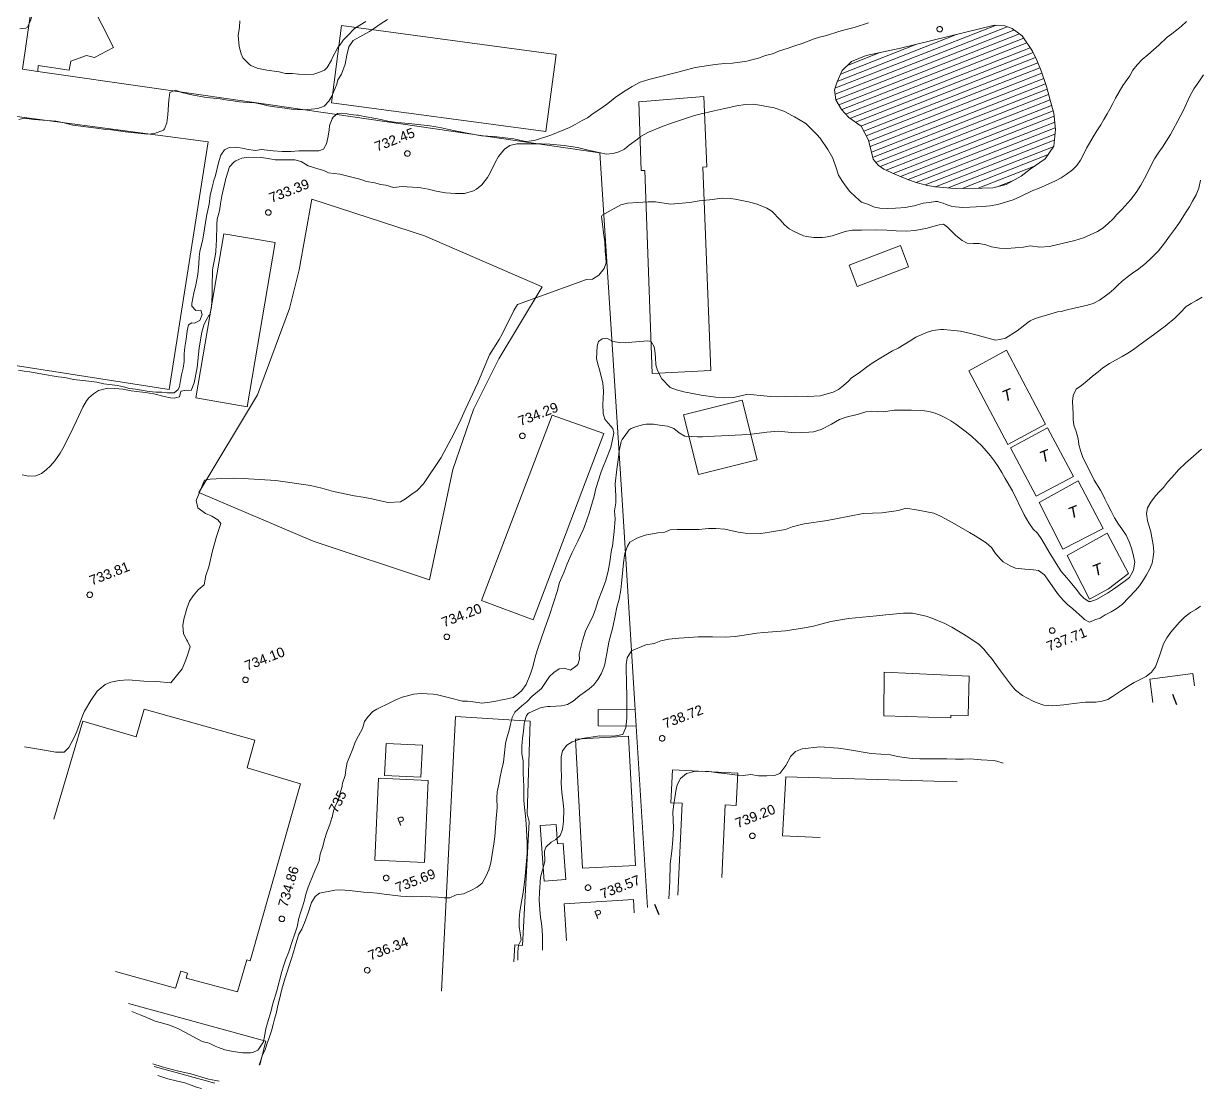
# Model space of a CAD drawing. Header units: millimetres. Extents: x 348 to 2201, y 118 to 1049.
# Drawn here: x 539.3 to 749.7, y 118.2 to 308.9 of the extents above; entities that cross this region are included whole.
import ezdxf
from ezdxf.enums import TextEntityAlignment as Align

# ---------------------------------------------------------------- set-up
doc = ezdxf.new("R2010")
doc.units = ezdxf.units.MM
for name, color, linetype, lineweight in [('206_MURO_E_MURO_ARRIMO', 7, 'Continuous', 18), ('216_EDIF_NOTAVEL', 2, 'Continuous', 18), ('220_PISCINA_TOP', 4, 'Continuous', 18), ('332_LAGO_AFINS_PERENE', 5, 'Continuous', 18), ('336_LAGO_AFINS_TOP', 5, 'Continuous', 18), ('600_CURVA_MESTRA', 14, 'Continuous', 18), ('602_CURVA_MESTRA_TOP', 24, 'Continuous', 18), ('604_CURVA_INTERM', 7, 'Continuous', 18), ('606_PTO_COTADO', 9, 'Continuous', 18), ('624_SEGM_CURVA_MESTRA', 14, 'Continuous', 18)]:
    doc.layers.add(name, color=color, linetype=linetype, lineweight=lineweight)
doc.layers.add('910_COORD_UTM_COR_ALEGRE', color=7, linetype='Continuous')
doc.styles.add('Style-Arial', font='arial.ttf')
doc.styles.add('Style-Arial-I', font='', dxfattribs={"height": 7.5})
doc.styles.get('Style-Arial-I').set_extended_font_data('Arial', italic=True)

# ---------------------------------------------------------------- blocks, each defined once
blk = doc.blocks.new('SP09')
at = {"color": 0, "linetype": 'Continuous'}
blk.add_lwpolyline([(-0.03, -0.51), (-0.14, -0.49), (-0.24, -0.46), (-0.31, -0.42), (-0.35, -0.39), (-0.42, -0.31), (-0.47, -0.24), (-0.51, -0.15), (-0.52, -0.09), (-0.52, 0.03), (-0.51, 0.11), (-0.48, 0.2), (-0.44, 0.27), (-0.4, 0.33), (-0.32, 0.39), (-0.23, 0.44), (-0.15, 0.48), (-0.1, 0.48), (-0.03, 0.48), (0.08, 0.48), (0.19, 0.44), (0.27, 0.4), (0.35, 0.32), (0.41, 0.23), (0.46, 0.11), (0.48, 0.03), (0.48, -0.03), (0.47, -0.08), (0.44, -0.21), (0.38, -0.3), (0.31, -0.38), (0.23, -0.44), (0.1, -0.49), (0.02, -0.51)], close=True, dxfattribs=at)

msp = doc.modelspace()

# ---------------------------------------------------------------- hatches: boundary and pattern name
at = {"layer": '332_LAGO_AFINS_PERENE'}
h = msp.add_hatch(dxfattribs=at)
h.set_pattern_fill('LINE', color=256, scale=8, angle=21.4152, style=0)
h.set_pattern_definition([(21.415220891, (2394678.7934, -7006119.7766), (-0.36512411078, 0.93095885179), [])])
h.paths.add_polyline_path([(722.33, 297.55), (721.4, 300.37), (720.6, 302.3), (719.87, 303.9), (717.97, 306.66), (716.18, 307.93), (714.92, 308.41), (713.05, 308.53), (705, 306.56), (695.96, 304.35), (690.09, 303.13), (687.43, 302.04), (685.76, 300.44), (684.86, 298.44), (684.39, 296.97), (684.67, 295.18), (685.66, 293.47), (686.95, 292.03), (689.19, 290.45), (690.51, 287.95), (691.31, 284.56), (692.21, 283.47), (693.24, 282.77), (695.2, 281.86), (697.64, 280.89), (699.03, 280.4), (700.83, 279.9), (702.34, 279.62), (702.57, 279.6), (705.19, 279.39), (707.44, 279.32), (710.84, 279.39), (712.75, 279.44), (715.14, 280.06), (717.79, 281.55), (719.45, 282.81), (722.09, 284.66), (723.64, 286.92), (723.95, 289.87), (723.68, 292.83), (722.99, 295.13)])

# ---------------------------------------------------------------- linework, layer by layer
at = {"layer": '206_MURO_E_MURO_ARRIMO'}
for points in [[(648.76, 186.01), (646.48, 222.67), (642.4, 285.69), (583.49, 294.29), (541.8, 300.29)], [(650.95, 150.63), (648.94, 183.1)]]:
    msp.add_lwpolyline(points, dxfattribs=at)
at = {"layer": '216_EDIF_NOTAVEL'}
for points in [[(541.13, 314.74), (539.08, 300.68), (541.8, 300.29), (541.9, 301.33), (547.46, 300.48), (547.73, 302.11), (550.51, 303.15), (551.97, 302.75), (555.35, 304.57), (549.09, 316.94), (545.56, 314.87), (545.64, 315.56), (542.24, 315.8), (542, 314.61)], [(596.2, 308.49), (634.61, 303.33), (632.76, 289.53), (594.36, 294.67)], [(649.37, 294.82), (661.05, 295.79), (661.55, 283.17), (660.85, 283.11), (662.28, 246.76), (651.75, 246.22), (650.44, 282.57), (649.82, 282.53)], [(536.3, 292.47), (572.3, 287.67), (565.32, 243.32), (529.72, 248.9)], [(590.85, 277.42), (611.01, 270.84), (632.12, 261.7), (624.32, 248.84), (619.78, 239.75), (616.12, 229.05), (611.94, 209.29), (591.11, 216.22), (570.66, 224.92), (581.16, 242.36), (586.88, 257.83), (588.6, 264.74)], [(575.09, 271.2), (584.29, 269.64), (579.29, 240.27), (570.1, 241.83)], [(687.01, 265.61), (688.45, 261.79), (697.67, 265.28), (696.22, 269.1)], [(657.38, 238.8), (667.86, 241.45), (670.56, 230.75), (660.08, 228.11)], [(633.88, 238.75), (643.15, 235.44), (630.48, 202.09), (621.21, 205.59)], [(693.27, 192.73), (693.21, 184.92), (705.2, 184.58), (705.21, 185.06), (708.32, 184.97), (708.53, 192.05)], [(648.76, 186.01), (648.94, 183.1), (642.09, 183.16), (642.11, 186.07)], [(638.06, 180.78), (639.28, 157.64), (648.79, 158.15), (647.57, 181.28)], [(604.18, 180.01), (603.9, 174.24), (610.39, 173.93), (610.67, 179.71)], [(631.73, 165.29), (634.57, 165.5), (634.81, 162.03), (635.87, 162.11), (636.32, 155.61), (632.42, 155.34)]]:
    msp.add_lwpolyline(points, close=True, dxfattribs=at)
for points in [[(748.81, 190.33), (748.52, 192.51), (740.83, 191.51)], [(740.83, 191.51), (741.37, 187.31)], [(549.9, 183.95), (559.4, 181.2), (560.84, 186.14), (580.65, 180.58), (579.32, 175.61), (588.86, 172.79), (579.82, 141.06), (579.24, 141.24), (577.55, 135.56), (568.38, 137.99), (568.61, 138.86), (567.45, 139.21), (566.49, 136.2), (555.73, 139.18)], [(544.67, 166.46), (549.9, 183.95)], [(614.07, 135.66), (616.58, 184.82), (629.94, 183.99), (629.39, 167.37), (629.74, 165.94), (628.6, 143.82), (627.17, 143.94), (627.03, 140.92)], [(656.35, 152.82), (657.12, 169.28), (655.14, 169.36), (655.41, 175.24)], [(655.41, 175.24), (667.11, 174.7), (666.84, 168.91), (664.86, 169.01), (664.25, 156.02)], [(681.87, 163.17), (675.09, 163.46), (675.69, 173.99)], [(675.69, 173.99), (706.35, 173.1)], [(581.56, 122.48), (582.61, 126.69), (558.06, 133.46)], [(562.64, 122.16), (573.5, 119.21)]]:
    msp.add_lwpolyline(points, dxfattribs=at)
at = {"layer": '220_PISCINA_TOP'}
msp.add_lwpolyline([(611.71, 173.36), (611.04, 158.67), (602.13, 159.08), (602.81, 173.77)], close=True, dxfattribs=at)
for points in [[(636.43, 144.74), (636.02, 151.28), (648.43, 152.06)], [(648.43, 152.06), (648.57, 149.66)]]:
    msp.add_lwpolyline(points, dxfattribs=at)
at = {"layer": '332_LAGO_AFINS_PERENE'}
for points in [[(689.19, 290.45), (690.51, 287.95), (691.31, 284.56), (692.21, 283.47), (693.24, 282.77), (695.2, 281.86), (697.64, 280.89), (699.03, 280.4), (700.83, 279.9), (702.34, 279.62), (702.57, 279.6), (705.19, 279.39), (707.44, 279.32), (710.84, 279.39), (712.75, 279.44), (715.14, 280.06), (717.79, 281.55), (719.45, 282.81), (722.09, 284.66), (723.64, 286.92), (723.95, 289.87), (723.68, 292.83), (722.99, 295.13), (722.33, 297.55), (721.4, 300.37), (720.6, 302.3), (719.87, 303.9), (717.97, 306.66), (716.18, 307.93), (714.92, 308.41), (713.05, 308.53), (705, 306.56), (695.96, 304.35), (690.09, 303.13), (687.43, 302.04), (685.76, 300.44), (684.86, 298.44), (684.39, 296.97), (684.67, 295.18), (685.66, 293.47), (686.95, 292.03)], [(689.19, 290.45), (690.51, 287.95), (691.31, 284.56), (692.21, 283.47), (693.24, 282.77), (695.2, 281.86), (697.64, 280.89), (699.03, 280.4), (700.83, 279.9), (702.34, 279.62), (702.57, 279.6), (705.19, 279.39), (707.44, 279.32), (710.84, 279.39), (712.75, 279.44), (715.14, 280.06), (717.79, 281.55), (719.45, 282.81), (722.09, 284.66), (723.64, 286.92), (723.95, 289.87), (723.68, 292.83), (722.99, 295.13), (722.33, 297.55), (721.4, 300.37), (720.6, 302.3), (719.87, 303.9), (717.97, 306.66), (716.18, 307.93), (714.92, 308.41), (713.05, 308.53), (705, 306.56), (695.96, 304.35), (690.09, 303.13), (687.43, 302.04), (685.76, 300.44), (684.86, 298.44), (684.39, 296.97), (684.67, 295.18), (685.66, 293.47), (686.95, 292.03)], [(708.48, 246.71), (715.44, 233.52), (722.17, 237.15), (715.21, 250.41)], [(708.48, 246.71), (715.44, 233.52), (722.17, 237.15), (715.21, 250.41)], [(715.93, 232.9), (720.51, 224.27), (727.19, 227.8), (722.5, 236.48)], [(715.93, 232.9), (720.51, 224.27), (727.19, 227.8), (722.5, 236.48)], [(721.04, 223.14), (725.26, 214.76), (732.52, 218.44), (728.04, 226.98)], [(721.04, 223.14), (725.26, 214.76), (732.52, 218.44), (728.04, 226.98)], [(726.03, 213.62), (733.22, 217.64), (737.01, 210.38), (733.47, 207.69), (730.03, 205.81)], [(726.03, 213.62), (733.22, 217.64), (737.01, 210.38), (733.47, 207.69), (730.03, 205.81)]]:
    msp.add_lwpolyline(points, close=True, dxfattribs=at)
at = {"layer": '600_CURVA_MESTRA'}
for points, elevation in [([(538.61, 307.89), (539.71, 307.99), (539.92, 308.13), (540.5, 309.35), (540.85, 310.62), (541.17, 312.11), (541.94, 315.3), (542.49, 315.79), (543.87, 316.37), (544.25, 316.5), (545.53, 316.85), (546.53, 317.26), (547.38, 318.08), (547.66, 319.09), (547.5, 319.44), (547.01, 320.87), (546.32, 322.49), (545.69, 324.32), (545.65, 325.44), (545.71, 326.68), (545.77, 326.84)], 730), ([(577.96, 309.32), (577.95, 308.22), (577.71, 306.72), (577.84, 304.71), (578.23, 303.4), (578.54, 302.69), (579.67, 301.56), (579.98, 301.36), (581.09, 300.84), (581.35, 300.77), (582.8, 300.52), (585.02, 300.18), (586.17, 299.92), (587.34, 299.89), (588.48, 299.78), (589.66, 299.72), (591.25, 299.8), (592.12, 300.06), (593.15, 300.5), (593.61, 300.95), (594.37, 302.28), (594.56, 302.77), (595.48, 304.42), (596.16, 305.38), (596.49, 305.88), (597.25, 306.62), (598.51, 307.97), (599.44, 308.57), (600.51, 309.19)], 730), ([(749.9, 280.81), (749.61, 279.36), (749.12, 278.18), (748.51, 277.04), (747.94, 276.04), (747.37, 275.14), (746.03, 273.08), (745.26, 271.99), (744.39, 270.81), (743.48, 269.51), (742.4, 268.14), (741.23, 266.99), (740.1, 265.95), (738.9, 264.97), (737.73, 264.17), (736.79, 263.45), (735.9, 262.72), (735.12, 262.04), (734.41, 261.31), (733.58, 260.57), (732.7, 259.93), (731.86, 259.34), (730.73, 258.72), (729.7, 258.41), (727.09, 257.87), (726.07, 257.62), (724.96, 257.32), (724.33, 257.23), (723.72, 257.06), (720.35, 256.03), (719.43, 255.64), (719, 255.36), (717.1, 253.87), (715.01, 252.55), (714.02, 252.28), (713.25, 252.18), (710.37, 252.96), (708.83, 253.35), (706.93, 253.77), (705.17, 253.98), (703.94, 254.09), (703.41, 254.09), (702.02, 253.9), (701.04, 253.63), (698.94, 252.69), (697.93, 252.07), (696.88, 251.4), (695.81, 250.76), (694.8, 250.27), (692.68, 249.04), (691.34, 248.19), (690.12, 247.33), (688.82, 246.34), (687.48, 245.41), (686.93, 244.85), (686.02, 244.08), (685.13, 243.37), (684.19, 242.85), (681.85, 242.22), (679.64, 242.12), (677.34, 242.16), (675.71, 242.07), (674.23, 242.03), (673, 242.08), (671.11, 242.25), (669.95, 242.39), (668.89, 242.48), (666.37, 241.91), (664.74, 241.85), (663.1, 241.97), (660.55, 242.31), (657.46, 242.91), (656.13, 243.29), (654.97, 243.7), (653.5, 245.23), (652.71, 246.76), (652.45, 247.78), (652.4, 249.1), (652.28, 250.3), (652.12, 250.96), (651.59, 251.92), (651, 252.05), (648.11, 251.81), (647.04, 251.72), (645.96, 251.73), (644.73, 251.92), (643.64, 252.53), (642.81, 252.42), (642.2, 251.94), (641.95, 251.1), (641.86, 249.97), (641.82, 248.84), (642.12, 247.7), (642.48, 246.47), (642.93, 244.47), (643.09, 243.13), (643.02, 241.64), (642.96, 240.78), (643.03, 239.04), (643.31, 238.05), (643.89, 237.29), (644.74, 236.36), (644.9, 235.53), (644.67, 234.38), (644.36, 232.99), (644.27, 232.66), (643.6, 230.97), (642.8, 229.07), (642.6, 228.4), (641.69, 225.64), (641.38, 224.24), (640.49, 221.23), (639.66, 218.83), (639.42, 218.21), (638.47, 216.18), (637.47, 214.14), (636.56, 212.13), (636.03, 210.73), (635.18, 208.77), (634.77, 207.21), (634.25, 205.52), (633.37, 202.79), (632.54, 200.63), (631.31, 196.98), (630.95, 195.87), (630.36, 193.51), (629.99, 192.44), (629.23, 190.57), (628.44, 189.48), (627.84, 188.91), (626.9, 188.2), (625.31, 187.84), (624.94, 187.78), (623.77, 187.54), (622.75, 187.38), (621.28, 187.2), (620.18, 187.36), (618.72, 187.54), (617.86, 187.58), (615.53, 188.17), (613.14, 188.75), (612.6, 188.8), (610.44, 188.94), (609.11, 188.8), (607.02, 188.29), (605.92, 187.8), (603.87, 186.81), (603.57, 186.65), (602.49, 186.13), (601.79, 185.71), (600.95, 184.79), (600.3, 183.89), (599.95, 182.67), (599.23, 181.36), (598.61, 180.19), (598.18, 179.03), (597.64, 177.74), (597.22, 176.6), (596.95, 175.28), (596.86, 174.28), (596.38, 172.91), (596.31, 172.55)], 735)]:
    msp.add_lwpolyline(points, dxfattribs=dict(at, elevation=elevation))
at = {"layer": '600_CURVA_MESTRA', "elevation": 735, "flags": 128}
msp.add_lwpolyline([(594.47, 166.69), (594.06, 165.46), (593.57, 164.12), (593.16, 162.8), (592.86, 161.56), (592.38, 160.16), (592.19, 158.98), (591.23, 156.78), (590.23, 154.25), (589.81, 153.01), (589.55, 151.95), (589.17, 150.74), (588.81, 149.7), (588.52, 148.7), (588.24, 147.17), (587.84, 145.94), (587.43, 144.74), (586.75, 142.71), (586.22, 141.37), (585.79, 140.15), (585.5, 139.18), (584.58, 135.72), (583.84, 133.19), (583.57, 132.16), (582.94, 129.98), (582.66, 128.93), (582.43, 127.87), (582.24, 126.56), (581.39, 125.3), (581.23, 125.12), (580.32, 124.68), (579.92, 124.6), (578.43, 124.64), (576.79, 124.85), (575.29, 125.17), (574.14, 125.59), (573.55, 125.83), (572.49, 126.35), (571.27, 126.66), (569.67, 127.47), (568.24, 128.26), (566.74, 129.02), (565.4, 129.56), (563.96, 130), (562.83, 130.3), (561.87, 130.67), (560.46, 131.3), (558.64, 132.02)], dxfattribs=at)
at = {"layer": '604_CURVA_INTERM', "flags": 128}
for points, elevation in [([(538.4, 291.7), (539.41, 291.93), (541.1, 291.69), (542.72, 291.58), (545.05, 291.39), (546.57, 291.06), (548.09, 290.68), (552.31, 290.1), (553.99, 289.89), (555.02, 289.81), (556.24, 289.67), (557.52, 289.49), (559.21, 289.29), (561.48, 289.05), (562.72, 289.15), (564.34, 289.77), (564.52, 290.02), (564.91, 291.08), (565.09, 292.48), (565.3, 295.17), (565.31, 295.56), (565.45, 296.49), (566.46, 296.91), (567.63, 296.53), (569.38, 296.07), (571.95, 295.63), (573.24, 295.48), (574.47, 295.37), (575.78, 295.15), (576.8, 295.01), (577.91, 294.84), (579.31, 294.74), (580.66, 294.67), (581.86, 294.4), (583.04, 294.1), (584.2, 293.92), (586.03, 293.69), (587.22, 293.51), (588.32, 293.46), (589.35, 293.39), (591.41, 293.56), (591.92, 293.66), (593.05, 294.08), (593.89, 294.98), (594.47, 295.87), (595.32, 297.97), (595.55, 298.79), (596.2, 299.76), (596.82, 301.57), (597.14, 303.2), (597.49, 304.69), (598.28, 305.84), (599.99, 306.76), (601.16, 307.44), (602.08, 308.02), (603.1, 308.76), (604.39, 309.58)], 731), ([(538.38, 246.82), (539.37, 246.65), (540.41, 246.5), (542.68, 246.06), (545.48, 245.63), (546.64, 245.47), (548.2, 245.16), (549.91, 244.93), (550.97, 244.85), (552.37, 244.65), (553.63, 244.38), (556.08, 244.04), (557.16, 243.81), (558.25, 243.53), (559.28, 243.4), (561.77, 243.01), (562.94, 242.87), (564.02, 242.84), (565.03, 242.77), (566.21, 242.75), (566.95, 243.33), (567.18, 243.91), (567.35, 244.95), (567.57, 245.98), (567.84, 247.14), (568.03, 248.35), (568.04, 249.73), (568.14, 250.93), (568.4, 252.36), (568.58, 253.87), (568.82, 254.92), (569.37, 255.25), (569.84, 255.2), (570.83, 255.7), (571.25, 256.76), (570.99, 257.52), (570.11, 257.48), (569.41, 258.28), (569.4, 258.72), (569.75, 260.65), (570.08, 262), (570.18, 262.35), (570.45, 263.92), (570.62, 265.81), (570.68, 267.11), (570.84, 268.04), (571.34, 270.28), (571.68, 272.11), (571.83, 273.26), (572.01, 274.34), (572.49, 276.54), (572.7, 278.05), (573.02, 279.55), (573.39, 280.97), (573.54, 281.43), (574.22, 284.14), (574.6, 285.26), (575.25, 286.22), (576.06, 286.64), (577.24, 286.73), (578.75, 286.49), (579.2, 286.39), (580.8, 286.12), (581.82, 286.28), (582.87, 286.19), (583.96, 286.06), (585.55, 285.94), (586.1, 285.92), (587.15, 285.97), (588.56, 286.07), (589.81, 286.09), (591.02, 286.04), (592.15, 286.09), (592.94, 286.36), (593.52, 287.32), (593.76, 288.36), (593.98, 289.78), (594.05, 290.58), (594.49, 291.8), (594.66, 292.06), (595.49, 292.74), (596.19, 292.81), (597.21, 292.66), (597.76, 292.56), (598.85, 292.47), (599.15, 292.43), (600.21, 292.2), (602.3, 291.84), (603.44, 291.64), (604.48, 291.4), (605.64, 291.22), (606.92, 291.1), (608.79, 290.89), (609.29, 290.86), (610.36, 290.71), (611.57, 290.58), (612.74, 290.42), (614.08, 290.18), (615.14, 289.94), (616.22, 289.73), (618.39, 289.27), (619.93, 288.97), (621.25, 288.76), (623.49, 288.62), (625.96, 288.33), (627.03, 288.23), (628.03, 287.98), (629.15, 287.74), (630.17, 287.83), (630.87, 287.99), (633.63, 288.86), (635.97, 289.82), (636.97, 290.25), (638, 290.77), (639.25, 291.52), (640.2, 291.98), (641.23, 292.75), (642.59, 293.62), (643.86, 294.55), (645.17, 295.59), (646.67, 296.64), (648.22, 297.59), (649.61, 298.34), (651.17, 298.82), (656.59, 300.22), (659.48, 300.95), (663.04, 301.54), (664.73, 301.7), (666.17, 301.77), (667.49, 301.94), (668.71, 302.14), (669.83, 302.4), (670.81, 302.66), (672.09, 303.11), (673.29, 303.43), (674.57, 303.95), (675.91, 304.37), (677.3, 304.88), (678.61, 305.27), (680.78, 306.12), (681.73, 306.43), (682.97, 306.73), (685.16, 307.44), (686.48, 307.77), (687.91, 308.15), (690.52, 308.97)], 732), ([(747.41, 309.2), (746.51, 308.37), (745.63, 307.64), (744.77, 307.03), (743.94, 306.38), (742.45, 304.96), (741.51, 304.14), (740.46, 303.27), (739.5, 302.4), (738.57, 301.45), (737.83, 300.49), (737.28, 299.47), (736.04, 297.76), (734.68, 295.49), (734.21, 294.51), (733.69, 293.52), (733.18, 292.66), (732.62, 291.66), (732.06, 290.71), (731.37, 289.67), (730.69, 288.59), (730.06, 287.45), (729.52, 286.55), (729.03, 285.55), (728.43, 284.4), (727.75, 283.41), (726.98, 282.67), (725.88, 281.82), (725, 281.25), (723.99, 280.7), (720.91, 279.35), (719.93, 278.97), (717.56, 277.81), (716.36, 277.29), (713.67, 276.48), (712.26, 276.23), (710.98, 276.08), (709.74, 276.02), (708.65, 276), (707.39, 275.93), (706.05, 276.02), (705.27, 276.15), (704.4, 276.43), (703.88, 276.68), (703.35, 276.82), (702.9, 276.97), (702.49, 277.02), (701.36, 276.82), (700.27, 276.7), (698.69, 276.22), (697.67, 276.02), (697.16, 275.89), (695.32, 275.78), (693.81, 275.76), (692.51, 275.79), (691.56, 275.95), (690.32, 276.52), (689.22, 276.87), (688.15, 277.8), (687.14, 278.78), (686.36, 279.77), (685.72, 280.74), (685.12, 281.68), (684.66, 283.17), (684.31, 284.24), (684.09, 284.75), (683.24, 286.3), (681.83, 288.3), (681.24, 289), (679.3, 290.96), (677.27, 292.16), (676.92, 292.3), (675.34, 293.15), (673.6, 293.78), (669.97, 294.39), (668.43, 294.38), (666.94, 294.12), (664.5, 293.6), (662.87, 293.22), (660.29, 292.65), (659.38, 292.4), (655.04, 290.96), (653.44, 290.33), (651.11, 289.38), (649.71, 288.6), (649.13, 288.15), (647.68, 287.07), (646.85, 286.38), (645.8, 285.89), (644.81, 285.57), (643.53, 285.48), (642.53, 285.69), (641.71, 285.91), (640.06, 286.26), (638.41, 286.64), (636.04, 287.02), (633.48, 287.28), (631.99, 287.32), (629, 287.32), (627.57, 287.3), (626.29, 287.03), (625.36, 286.38), (624.26, 285.07), (623.72, 284.12), (623.22, 282.96), (622.57, 281.69), (622.28, 281.27), (621.27, 279.96), (620.32, 279.21), (619.81, 278.92), (618.22, 278.42), (616.6, 278.41), (614.79, 278.53), (613.14, 278.83), (611.67, 279.19), (610.35, 279.41), (609.77, 279.47), (607.04, 279.67), (605.5, 279.51), (604.13, 279.9), (603.17, 280.04), (602.13, 280.34), (600.66, 280.58), (599.43, 280.99), (598.03, 281.36), (595.85, 281.86), (593.87, 282.15), (593.01, 282.56), (591.94, 282.82), (590.22, 283.36), (588.97, 284.16), (587.82, 284.44), (586.61, 284.48), (585.57, 284.48), (584.33, 284.45), (583.08, 284.67), (581.82, 284.87), (579.55, 284.94), (578.31, 284.74), (577.28, 284.3), (576.96, 284.09), (576.12, 283.18), (575.48, 281.12), (575.34, 280.59), (574.78, 277.98), (574.52, 276.58), (574.32, 275.34), (573.95, 273.82), (573.86, 272.91), (573.78, 269.95), (573.73, 269.36), (573.69, 267.94), (573.52, 266.93), (573.16, 265.12), (573.09, 264.62), (573.03, 261.88), (573.05, 260.29), (572.93, 258.14), (572.59, 256.72), (572.46, 256.6), (571.82, 255.54), (571.51, 254.83), (571.16, 253.61), (570.71, 250.78), (570.32, 247.3), (569.82, 244.56), (569.25, 243.14), (568.52, 243.2), (567.41, 243.04), (567.2, 242.01), (566.2, 241.79), (565.59, 241.85), (564.43, 242.08), (562.62, 242.55), (561.05, 242.83), (559.53, 243), (558.53, 243.13), (557.03, 243.38), (555.63, 243.51), (554.33, 243.59), (552.68, 243.18), (551.79, 242.57), (550.97, 241.83), (550.56, 241.33), (549.9, 240.17), (548.77, 237.72), (548.12, 236.36), (546.9, 233.93), (546.32, 232.79), (545.8, 231.93), (544.88, 230.58), (544.1, 229.66), (543.33, 228.98), (542.46, 228.28), (541.47, 227.9), (540.11, 227.83), (539.02, 228.07)], 733), ([(750.42, 299.68), (749.59, 298.43), (748.72, 297.17), (747.99, 295.87), (746.86, 293.37), (746.27, 292.18), (744.55, 288.97), (743.12, 286.73), (742.36, 285.65), (741.7, 284.65), (741.09, 283.49), (740.49, 282.27), (739.88, 281.09), (739.21, 279.9), (738.4, 278.61), (737.44, 277.34), (735.83, 275.58), (734.93, 274.66), (734.29, 273.87), (733.39, 273.05), (732.43, 272.25), (731.47, 271.61), (728.97, 270.51), (727.44, 270.04), (722.86, 268.92), (721.15, 268.83), (719.44, 269.06), (718.22, 268.83), (715.23, 268.59), (713.91, 268.65), (712.52, 268.85), (711.52, 269.23), (710.32, 269.49), (709.27, 269.5), (708.17, 269.56), (707.24, 270), (706.15, 270.93), (705.21, 271.79), (704.61, 272.41), (703.93, 272.91), (703.14, 272.83), (702.02, 272.54), (701.01, 272.25), (700.37, 272.1), (698.83, 271.82), (697.25, 271.67), (695.47, 271.74), (693.79, 271.86), (691.79, 271.94), (689.22, 271.86), (687.57, 271.85), (686.32, 271.61), (683.97, 270.86), (682.79, 270.63), (682.28, 270.57), (680.7, 270.54), (679.42, 270.71), (678.85, 270.83), (677.18, 271.62), (676.31, 272.09), (675.48, 272.82), (674.7, 273.7), (673.21, 275.24), (672.3, 275.78), (670.56, 276.49), (669.03, 276.95), (666.63, 277.4), (665.79, 277.51), (664.31, 277.57), (662.06, 277.28), (660.74, 277.17), (660.21, 277.1), (658.52, 276.84), (655.04, 276.52), (652.38, 276.96), (651.06, 276.95), (647.35, 276.69), (646.19, 276.42), (643.92, 275.16), (642.84, 274.52), (642.69, 274.28), (642.91, 272.95), (643.08, 271.36), (643.32, 269.78), (643.38, 268.09), (643.47, 267.04), (643.52, 266.01), (643.19, 265.01), (642.24, 263.81), (641.11, 263.09), (640.05, 263.03), (627.68, 258.57), (627.01, 257.47), (624.94, 253.26), (624.42, 252.28), (622.65, 249.54), (622.21, 248.44), (620.55, 244.52), (618.28, 239.68), (617.6, 238.1), (616.31, 235.39), (614.02, 231.17), (610.86, 226.48), (609.72, 225.25), (608.56, 224.46), (607.62, 223.79), (606.73, 223.24), (604.51, 223.12), (603.13, 223.42), (601.61, 223.79), (600.08, 224.08), (598.43, 224.29), (594.74, 225.1), (592.67, 225.67), (590.61, 226.17), (584.4, 227.03), (578.6, 227.44), (576.81, 227.49), (573.77, 227.37), (572.69, 227.31), (571.66, 227.14), (570.15, 223.5), (570.46, 222.18), (571.83, 221.16), (572.97, 220.68), (574.05, 220.02), (574.57, 219.38), (574.48, 219.03), (573.82, 217.02), (573.07, 214.44), (572.42, 211.59), (571.92, 210.07), (571.61, 208.38), (570.55, 207.48), (569.61, 206.4), (568.99, 205.43), (568.48, 204.16), (567.98, 202.22), (567.78, 201.13), (567.9, 199.61), (568.52, 198.47), (568.64, 198.28), (569.08, 197.28), (568.61, 195.81), (568.12, 194.46), (567.66, 193.34), (565.65, 190.81), (563.07, 191.07), (560.78, 191.14), (557.98, 191.39), (556.41, 191.25), (554.9, 190.96), (553.88, 190.54), (552.43, 189.35), (551.29, 187.7), (550.19, 185.76), (549.8, 184.93), (548.8, 182.11), (548.2, 180.83), (547.39, 179.28), (546.55, 178.41), (544.98, 178.43), (543.36, 178.71), (540.14, 179.25), (539.42, 179.39)], 734), ([(750.21, 259.88), (749.21, 259.25), (748.22, 258.71), (747.35, 258.17), (746.35, 257.11), (745.33, 256.14), (743.58, 254.67), (742.68, 254), (741.76, 253.28), (738.86, 251.23), (737.9, 250.53), (736.92, 249.84), (735.9, 249.23), (733.62, 248), (732.44, 247.22), (731.61, 246.48), (730.61, 245.72), (729.61, 244.87), (728.6, 244.05), (727.69, 243.4), (727.14, 242.29), (727.02, 241.21), (727.13, 238.99), (727.12, 237.98), (727.26, 236.93), (727.69, 235.83), (728.04, 234.54), (728.14, 233.51), (728.45, 232.42), (728.8, 231.34), (729.25, 230.33), (729.79, 229.3), (730.89, 227.13), (732, 225.3), (732.34, 224.78), (732.82, 223.8), (733.28, 222.82), (733.93, 221.59), (734.54, 220.38), (735.22, 219.24), (735.84, 218.41), (736.63, 217.25), (737.21, 215.94), (737.6, 214.76), (737.91, 213.53), (738.14, 212.41), (737.9, 211.07), (737.72, 210.64), (737.18, 209.71), (736.4, 209.08), (734.35, 207.62), (733.28, 206.89), (731.32, 205.77), (730.25, 205.37), (729.94, 205.41), (729.09, 205.95), (728.35, 206.68), (727.7, 207.56), (726.88, 208.54), (726, 209.62), (725.06, 210.71), (724.35, 211.73), (722.84, 214.21), (721.54, 216.48), (720.75, 217.6), (719.94, 218.35), (719.16, 219.46), (718.37, 220.91), (716.24, 225.21), (714.96, 227.39), (714.36, 228.49), (713.69, 229.54), (713.02, 230.52), (712.32, 231.46), (711.57, 232.37), (710.75, 233.26), (708.99, 234.95), (708.04, 235.73), (706.12, 237.12), (705.23, 237.71), (704.37, 238.23), (703.45, 238.71), (702.4, 239.08), (701.27, 239.38), (700.15, 239.6), (698.16, 239.67), (696.18, 239.67), (695.1, 239.64), (693.18, 239.32), (691.06, 239.47), (689.99, 239.33), (688.7, 238.93), (686.52, 238.4), (685.28, 237.97), (683.87, 237.16), (682.05, 236.17), (680.66, 235.76), (679.82, 235.71), (677.17, 235.6), (674.44, 235.87), (672.3, 235.7), (670.05, 235.41), (667.81, 235.21), (664.18, 235.06), (662.91, 234.97), (660.78, 234.89), (659.91, 234.89), (657.61, 234.98), (656.6, 235.58), (655.67, 236.37), (654.5, 236.8), (653.07, 236.98), (652.03, 237.11), (650.72, 237.11), (650.27, 237.05), (648.98, 236.73), (648, 236.37), (647.66, 236.13), (647.07, 235.26), (646.4, 234.42), (646.25, 234.06), (645.95, 232.62), (645.86, 232.29), (645.67, 230.73), (645.43, 229.06), (645.14, 226.43), (645.25, 224.26), (645.27, 223.07), (645.05, 221.63), (645.16, 220.2), (644.99, 217.94), (644.85, 216.94), (644.65, 215.29), (644.52, 214.63), (644.23, 212.5), (643.92, 210.82), (643.45, 208.99), (642.76, 207.24), (642.13, 205.57), (641.61, 204.02), (641.21, 202.9), (639.83, 200.08), (639.3, 198.36), (638.7, 196), (638.79, 195.05), (638.48, 194.14), (638.28, 193.92), (637.14, 193.11), (636.01, 193.46), (635.14, 193.37), (634.15, 192.69), (633.39, 191.95), (631.96, 189.83), (630.25, 188.4), (629.37, 187.41), (628.43, 186.72), (627.19, 185.59), (626.75, 184.61), (626.45, 183.45), (626.18, 182.35), (625.68, 180.75), (625.52, 179.99), (625.16, 176.66), (624.84, 175.14), (624.52, 173.74), (624.37, 172.97), (624.02, 171.35), (624, 170.2), (624.02, 168.44), (623.88, 166.54), (623.59, 163.28), (623.43, 162.01), (622.91, 158.62), (622.55, 157.37), (622.07, 156.29), (621.38, 154.99), (620.46, 154.27), (619.34, 153.68), (618.03, 153.1), (616.78, 152.87), (616.57, 152.82), (615.55, 152.38), (614.53, 152.34), (613.45, 152.47), (612.15, 152.55), (610.43, 152.57), (608.72, 152.55), (606.82, 152.66), (603.81, 153.01), (602.58, 153.17), (601.18, 153.31), (600.12, 153.38), (597.59, 153.67), (595.95, 153.8), (594.96, 153.74), (592.25, 153.22), (591.45, 152.62), (590.81, 151.51), (590.19, 149.66), (589.53, 147.86), (589.1, 146.73), (588.54, 145.85), (588.16, 144.71), (587.86, 143.71), (587.61, 142.65), (587.19, 141.31), (586.11, 138.01), (585.52, 135.99), (585.25, 135), (584.75, 132.81), (584.46, 131.68), (584.17, 130.66), (583.94, 129.66), (583.65, 128.57), (583.25, 127.3), (582.81, 126.19), (582.5, 125.18), (582.04, 124.23), (581.71, 123.13), (581.46, 122.43)], 736), ([(750.07, 232.69), (747.21, 230.16), (745.95, 228.95), (744.85, 227.65), (744.02, 226.73), (743.27, 225.81), (742.55, 225.07), (741.86, 224.3), (741.03, 223.2), (740.45, 222.14), (740.27, 221.12), (740.4, 219.85), (741.01, 217.84), (741.18, 216.83), (741.47, 215.56), (741.54, 214.37), (741.44, 213.36), (741.24, 212.25), (740.8, 211.13), (740.27, 210.16), (739.7, 209.26), (738.98, 208.21), (738.25, 207.38), (735.87, 204.88), (734.8, 204.1), (733.95, 203.56), (732.83, 202.99), (731.97, 202.44), (731, 202.14), (730.05, 201.71), (729.17, 202.2), (728.8, 202.55), (727.05, 204.08), (726.1, 204.84), (725.34, 205.64), (724.52, 206.59), (724.2, 207.02), (722.67, 209.21), (722.02, 210.16), (720.91, 210.94), (720.02, 211.06), (718.46, 211.17), (716.81, 211.38), (715.87, 211.76), (714.59, 212.51), (714.09, 212.98), (713.24, 213.97), (712.48, 215.05), (711.54, 215.91), (709.58, 217.17), (708.57, 217.74), (705.47, 219.55), (703.36, 220.69), (702.16, 221.18), (699.36, 221.77), (697.2, 222.09), (695.88, 221.69), (692.88, 221.25), (691.22, 221.23), (689.51, 221.15), (684.62, 220.21), (683.09, 219.9), (678.99, 219.27), (677.81, 219.03), (676.86, 218.75), (675.63, 218.31), (672.8, 217.8), (671.22, 217.56), (668.45, 217.6), (667.15, 217.83), (664.81, 218.33), (663.19, 218.47), (661.83, 218.44), (661.26, 218.41), (660.13, 218.31), (657.88, 218.28), (656.26, 218.3), (654.99, 218.24), (654.03, 217.78), (652.8, 217.67), (650.55, 217.29), (649.05, 216.73), (647.79, 216), (647.35, 215.3), (646.91, 213.99), (646.82, 213.65), (646.66, 212.3), (646.42, 209.82), (646.27, 208.65), (646.17, 207.48), (645.88, 205.84), (645.47, 204.36), (645.16, 202.81), (644.72, 200.82), (644.02, 198.14), (643.68, 196.07), (643.29, 194.18), (643.12, 193.58), (642.63, 192.48), (642.06, 191.44), (641.34, 190.48), (640.49, 189.76), (639.86, 189.28), (638.81, 188.57), (637.61, 187.54), (636.65, 186.97), (635.58, 186.74), (633.55, 186.61), (633.11, 186.58), (631.92, 186.41), (630.94, 186.03), (629.65, 185.41), (629.31, 185), (628.9, 183.88), (628.85, 183.5), (628.75, 182.2), (628.6, 180.91), (628.48, 179.48), (628.48, 178.16), (628.66, 176.87), (628.7, 174.82), (628.69, 174.53), (628.74, 173.49), (628.83, 172.31), (628.79, 171.01), (628.81, 169.82), (628.94, 168.52), (629.12, 166.99), (629.21, 165.58), (629.39, 162.22), (629.39, 160.27), (629.12, 156.94), (628.98, 155.63), (628.66, 153.33), (628.45, 151.97), (628.1, 149.89), (627.98, 148.46), (627.98, 147.23), (628.35, 144.82), (627.87, 143.9), (627.71, 142.67), (627.74, 141.43), (627.75, 141.22)], 737), ([(749.91, 204.57), (749.07, 203.96), (748.12, 203.45), (747.04, 202.58), (746.12, 201.63), (744.62, 199.88), (743.9, 198.89), (743.32, 197.85), (742.62, 195.83), (742.29, 194.81), (741.84, 193.72), (741.13, 192.72), (740.21, 191.97), (739.14, 191.41), (738.07, 190.89), (737.13, 190.34), (736.15, 189.69), (735.07, 189), (734.19, 188.4), (733.31, 187.87), (732.34, 187.55), (731.2, 187.4), (729.33, 187.37), (727.26, 187.12), (725.48, 186.88), (724.11, 186.77), (723.44, 186.75), (721.9, 186.83), (720.49, 187.3), (719.82, 187.62), (718.07, 188.59), (716.8, 189.53), (715.91, 190.6), (715.03, 191.8), (714.12, 192.99), (713.35, 194.06), (712.61, 195.05), (711.86, 195.96), (711.13, 196.88), (710.29, 197.68), (708.44, 198.94), (707.51, 199.53), (705.39, 200.78), (704.14, 201.45), (701.85, 202.44), (700.84, 202.79), (698.34, 203.28), (696.77, 203.31), (693.58, 203), (691.94, 202.81), (686.9, 202.37), (683.73, 201.81), (680.68, 201), (679.04, 200.67), (675.66, 200.15), (674.06, 200), (671.76, 199.82), (670.48, 199.75), (666.72, 199.13), (664.82, 199.04), (662.58, 199.09), (660.02, 199.1), (657.53, 198.87), (656.56, 198.83), (654.76, 198.65), (653.3, 198.38), (652.11, 197.87), (650.66, 197.63), (648.06, 196.59), (647.31, 195.3), (647.13, 194.12), (647.11, 192.73), (647.17, 191.55), (647.18, 190.36), (647.24, 188.73), (647.27, 186.87), (647.25, 184.53), (647.11, 183.36), (647.06, 182.82), (646.54, 181.57), (644.87, 181.3), (642.44, 181.33), (639.25, 180.88), (637.43, 180.28), (636.49, 179.7), (635.75, 178.68), (635.48, 177.62), (635.47, 176.88), (635.5, 175.41), (635.56, 174.22), (635.48, 172.93), (635.6, 171.24), (635.79, 169.85), (635.98, 168.22), (635.91, 166.04), (635.73, 164.6), (635.29, 163.52), (634.53, 162.78), (633.73, 162.3), (632.73, 161.43), (632.5, 160.7), (632.56, 158.84), (631.89, 156.48), (631.78, 156.08), (631.59, 153.32), (631.54, 152.02), (631.67, 150.18), (631.82, 148.88), (631.96, 147.78), (632.08, 146.65), (632.13, 145.38), (632.16, 143)], 738), ([(714.6, 176.45), (713.47, 176.81), (712.87, 176.91), (710.65, 177.04), (708.71, 177.21), (707.47, 177.2), (706.07, 177.16), (704.51, 177.22), (701.09, 177.26), (699.68, 177.25), (698.29, 177.3), (696.89, 177.45), (695.68, 177.66), (694.46, 177.93), (690.99, 178.2), (686.38, 178.94), (685.07, 179.13), (681.79, 179.38), (678.6, 179), (677.44, 178.55), (676.61, 177.71), (675.72, 176.02), (674.6, 174.61), (673.69, 174.26), (672.32, 174.21), (670.82, 174.22), (669.43, 174.42), (668.1, 174.24), (666.96, 174.32), (664.81, 174.62), (663.6, 174.75), (661.92, 174.99), (660.56, 175.04), (659.31, 174.97), (657.95, 174.59), (656.83, 173.7), (656.26, 172.58), (656.06, 171.8), (655.6, 168.72), (655.47, 167.72), (655.56, 166.32), (655.57, 164.84), (655.46, 162.76), (655.29, 160.69), (654.98, 158.47), (654.96, 155.26), (654.75, 152.17)], 739), ([(574.28, 119.52), (573.66, 119.65), (572.35, 119.91), (569.23, 120.85), (566.78, 121.42), (564.07, 122.13), (562.44, 122.65)], 736), ([(571.1, 118.23), (570.24, 118.46), (568.15, 119.25), (566.56, 119.59), (565.12, 119.93), (563.3, 120.53)], 737)]:
    msp.add_lwpolyline(points, dxfattribs=dict(at, elevation=elevation))
at = {"layer": '624_SEGM_CURVA_MESTRA', "elevation": 735}
msp.add_lwpolyline([(596.31, 172.55), (596.27, 172.3), (596.01, 171.3), (595.6, 169.83), (595.04, 168.7), (594.77, 167.94), (594.49, 166.72), (594.47, 166.69)], dxfattribs=at)
at = {"layer": '910_COORD_UTM_COR_ALEGRE', "color": 253, "flags": 128}
for points in [[(745.67, 186.9), (744.94, 188.76)], [(653, 149.3), (652.27, 151.16)]]:
    msp.add_lwpolyline(points, dxfattribs=at)

# ---------------------------------------------------------------- block references
at = {"layer": '606_PTO_COTADO', "rotation": 21.41522089134761}
for p in [(703.25, 307.85, 732.28), (607.99, 285.6, 732.45), (583.1, 275.04, 733.39), (628.57, 235.07, 734.29), (551.14, 206.62, 733.81), (723.39, 200.21, 737.71), (615.04, 199.09, 734.2), (579.01, 191.39, 734.1), (653.58, 180.92, 738.72), (669.73, 163.47, 739.2), (604.2, 155.93, 735.69), (640.31, 154.19, 738.57), (585.52, 148.61, 734.86), (600.81, 139.41, 736.34)]:
    msp.add_blockref('SP09', p, dxfattribs=at)

# ---------------------------------------------------------------- texts
at = {"layer": '220_PISCINA_TOP'}
for p in [(606.55, 165.19), (641.82, 148.5)]:
    msp.add_text('P', height=1.5, rotation=21.4152, dxfattribs=at).set_placement(p)
at = {"layer": '336_LAGO_AFINS_TOP', "style": 'Style-Arial-I'}
for p in [(714.88, 241.08), (721.59, 230.18), (726.72, 220.15), (731.03, 209.86)]:
    msp.add_text('T', height=2, rotation=21.4152, dxfattribs=at).set_placement(p)
at = {"layer": '602_CURVA_MESTRA_TOP', "style": 'Style-Arial'}
msp.add_text('735', height=1.75, rotation=63.5044, dxfattribs=at).set_placement((595.48, 169.58), align=Align.MIDDLE_CENTER)
at = {"layer": '606_PTO_COTADO', "style": 'Style-Arial'}
for s, rotation, p in [('732.45', 21.4152, (605.69, 288.08, 732.45)), ('733.39', 21.4152, (586.8, 278.92, 733.39)), ('734.29', 21.4152, (631.36, 238.95, 734.29)), ('733.81', 21.4152, (554.64, 210.43, 733.81)), ('734.20', 21.4152, (617.67, 202.94, 734.2)), ('737.71', 21.4152, (725.94, 198.65, 737.71)), ('734.10', 21.4152, (582.42, 195.16, 734.1)), ('738.72', 21.4152, (657.28, 184.8, 738.72)), ('739.20', 21.4152, (670.22, 166.99, 739.2)), ('734.86', 73.4436, (586.69, 154.37, 734.86)), ('735.69', 21.4152, (609.39, 155.45, 735.69)), ('738.57', 21.4152, (646.06, 154.33, 738.57)), ('736.34', 21.4152, (604.51, 143.29, 736.34))]:
    msp.add_text(s, height=1.75, rotation=rotation, dxfattribs=at).set_placement(p, align=Align.MIDDLE_CENTER)

doc.saveas('drawing.dxf')
